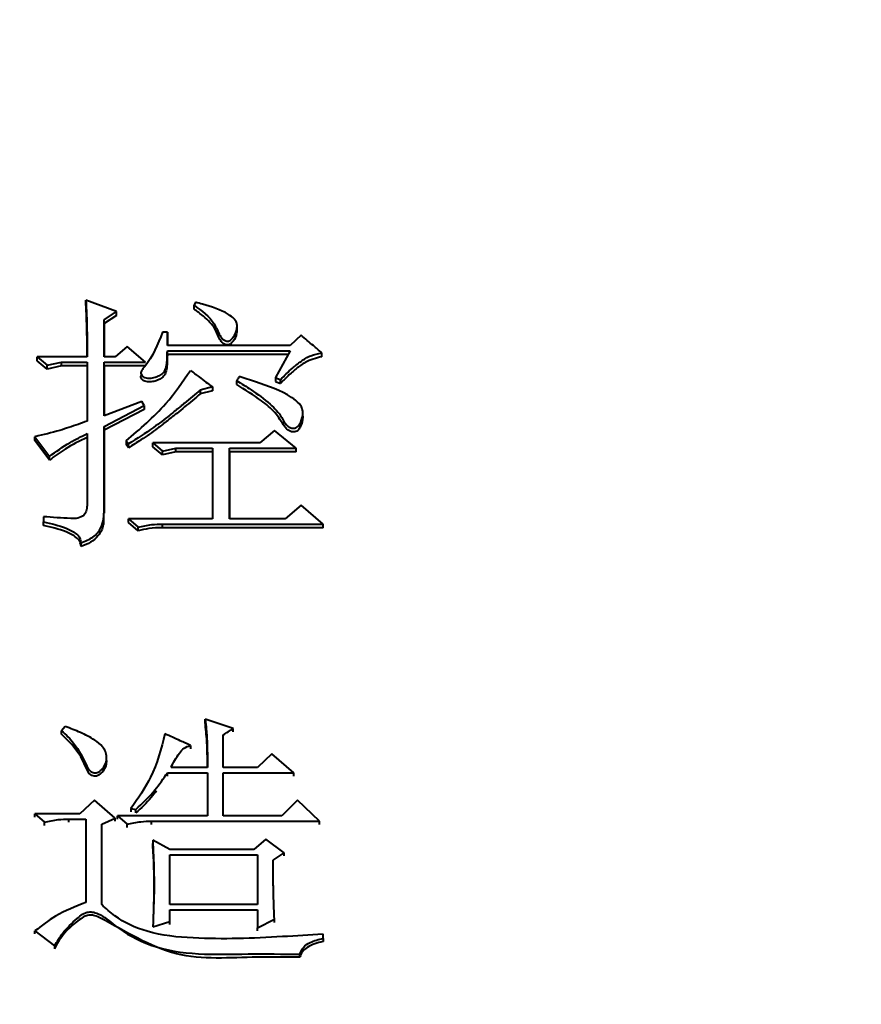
# Model space of a CAD drawing. Header units: millimetres. Extents: x 2126 to 3741, y 477 to 1658.
# Drawn here: x 2387.51 to 2395, y 1381.07 to 1389.83 of the extents above; entities that cross this region are included whole.
import ezdxf

# ---------------------------------------------------------------- set-up
doc = ezdxf.new("R2010")
doc.units = ezdxf.units.MM
doc.layers.add('AM_5', color=3, linetype='Continuous', lineweight=25)
doc.styles.add('SLDTEXTSTYLE1', font='txt.shx', dxfattribs={"width": 0.7, "bigfont": 'gbcbig.shx'})
doc.dimstyles.new('SLDDIMSTYLE12$0', dxfattribs={"dimtxt": 12, "dimasz": 10, "dimexe": 0, "dimexo": 0.0625, "dimgap": 0.875, "dimtad": 1, "dimdec": 1, "dimlfac": 1.8, "dimrnd": 1e-09, "dimzin": 12, "dimdsep": 46, "dimtxsty": 'SLDTEXTSTYLE1', "dimcen": 0.09, "dimdle": 8.16, "dimclrd": 3, "dimclre": 3, "dimadec": 0, "dimazin": 3, "dimtfac": 1, "dimtdec": 1, "dimtofl": 0, "dimtmove": 0, "dimatfit": 3, "dimfxl": 0, "dimfrac": 2, "dimtolj": 1, "dimlwd": 5, "dimlwe": 5, "dimarcsym": 0})

# ---------------------------------------------------------------- blocks, each defined once
blk = doc.blocks.new('*D20')
at = {"layer": 'AM_5', "color": 3, "lineweight": 5, "transparency": 16777216}
blk.add_line((2548.0333, 1555.6995), (2264.196, 1555.6995), dxfattribs=at)
at = {"layer": 'AM_5', "color": 3, "linetype": 'Continuous', "lineweight": 5, "transparency": 16777216}
for p, q in [((2264.196, 1545.6995), (2264.196, 1266.9589)), ((2595.101, 1256.9589), (2264.196, 1256.9589))]:
    blk.add_line(p, q, dxfattribs=at)
at = {"layer": 'AM_5', "color": 3, "transparency": 16777216}
for points in [[(2262.5293, 1545.6995), (2265.8627, 1545.6995), (2264.196, 1555.6995)], [(2262.5293, 1266.9589), (2265.8627, 1266.9589), (2264.196, 1256.9589)]]:
    blk.add_solid(points, dxfattribs=at)
at = {"layer": 'Defpoints', "color": 0, "transparency": 16777216}
for p in [(2548.0958, 1555.6995), (2264.196, 1256.9589), (2595.1635, 1256.9589)]:
    blk.add_point(p, dxfattribs=at)
at = {"layer": 'AM_5', "color": 0, "transparency": 16777216, "insert": (2257.321, 1403.6472), "char_height": 12, "attachment_point": 5, "rotation": 90, "style": 'SLDTEXTSTYLE1'}
blk.add_mtext('\\A1;350', dxfattribs=at)

msp = doc.modelspace()

# ---------------------------------------------------------------- linework, layer by layer
at = {"color": 7, "linetype": 'Continuous', "lineweight": 25}
for p, q in [((2388.3679, 1387.2379), (2388.0974, 1387.3388)), ((2388.0974, 1387.3039), (2388.0974, 1387.3388)), ((2389.071, 1387.3205), (2389.0602, 1387.293)), ((2388.2597, 1387.1645), (2388.3679, 1387.2379)), ((2388.3679, 1387.2031), (2388.3679, 1387.2379)), ((2389.0602, 1387.2581), (2389.0602, 1387.293)), ((2388.3679, 1387.2031), (2388.2597, 1387.1298)), ((2388.2597, 1386.8336), (2388.2597, 1387.1645)), ((2388.2597, 1387.1298), (2388.2597, 1387.1645)), ((2388.2597, 1387.1298), (2388.2597, 1386.8336)), ((2388.8222, 1387.0542), (2388.779, 1387.0542)), ((2388.8222, 1386.9347), (2388.8222, 1387.0542)), ((2388.8222, 1387.0542), (2388.8222, 1387.0197)), ((2389.4419, 1387.0649), (2389.4419, 1387.0999)), ((2388.8222, 1387.0197), (2388.8222, 1386.9347)), ((2390.0121, 1387.0267), (2389.9148, 1386.9348)), ((2388.4652, 1386.9255), (2388.3571, 1386.8336)), ((2388.6275, 1386.7876), (2388.4652, 1386.9255)), ((2389.9148, 1386.9348), (2388.8222, 1386.9347)), ((2388.8223, 1386.8888), (2389.9148, 1386.8888)), ((2388.8223, 1386.8544), (2388.8223, 1386.8888)), ((2389.9148, 1386.8888), (2389.785, 1386.6495)), ((2390.196, 1386.836), (2390.196, 1386.8704)), ((2387.6648, 1386.8336), (2387.7513, 1386.76)), ((2388.1083, 1386.8336), (2387.6648, 1386.8336)), ((2387.7513, 1386.7258), (2387.6648, 1386.7993)), ((2387.7513, 1386.76), (2387.8811, 1386.7876)), ((2387.8811, 1386.7876), (2388.1083, 1386.7876)), ((2387.8811, 1386.7534), (2387.8811, 1386.7876)), ((2388.1083, 1386.7876), (2388.1083, 1386.2625)), ((2388.3571, 1386.8336), (2388.2597, 1386.8336)), ((2388.2597, 1386.7876), (2388.6275, 1386.7876)), ((2388.2597, 1386.3086), (2388.2597, 1386.7876)), ((2388.2597, 1386.7534), (2388.2597, 1386.7876)), ((2389.8961, 1386.8544), (2388.8223, 1386.8544)), ((2387.7513, 1386.7258), (2387.7513, 1386.76)), ((2387.8811, 1386.7534), (2387.7513, 1386.7258)), ((2388.1083, 1386.7534), (2387.8811, 1386.7534)), ((2388.2597, 1386.7534), (2388.2597, 1386.3086)), ((2388.6275, 1386.7534), (2388.2597, 1386.7534)), ((2388.5959, 1386.7173), (2388.5959, 1386.7148)), ((2389.785, 1386.6495), (2389.8282, 1386.6311)), ((2389.785, 1386.6495), (2389.785, 1386.6155)), ((2389.785, 1386.6155), (2389.8282, 1386.5971)), ((2389.2225, 1386.5667), (2389.1143, 1386.539)), ((2389.1143, 1386.539), (2389.1143, 1386.5051)), ((2389.2225, 1386.5327), (2389.1143, 1386.5051)), ((2389.2225, 1386.5667), (2389.2225, 1386.5327)), ((2388.595, 1386.4377), (2388.2597, 1386.3086)), ((2388.6167, 1386.4008), (2388.595, 1386.4377)), ((2388.2597, 1386.2163), (2388.6167, 1386.4008)), ((2388.6167, 1386.3671), (2388.2597, 1386.1829)), ((2388.6167, 1386.4008), (2388.6167, 1386.3671)), ((2390.0271, 1386.3411), (2390.0271, 1386.3485)), ((2390.0271, 1386.3145), (2390.0271, 1386.3383)), ((2388.2597, 1385.4769), (2388.2597, 1386.2163)), ((2388.2597, 1386.2163), (2388.2597, 1386.1829)), ((2388.2597, 1386.1829), (2388.2597, 1385.4444)), ((2389.7741, 1386.1794), (2389.6443, 1386.0687)), ((2389.9689, 1386.0225), (2389.7741, 1386.1794)), ((2387.6431, 1386.124), (2387.7728, 1385.9488)), ((2387.6431, 1386.0907), (2387.6431, 1386.124)), ((2387.7728, 1385.9157), (2387.6431, 1386.0907)), ((2388.1083, 1386.1517), (2388.1083, 1385.5232)), ((2388.4544, 1386.0872), (2388.4761, 1386.0594)), ((2388.4544, 1386.0872), (2388.4544, 1386.0539)), ((2388.4761, 1386.0262), (2388.4544, 1386.0539)), ((2388.4761, 1386.0262), (2388.4761, 1386.0594)), ((2388.6924, 1386.0687), (2388.7789, 1385.9948)), ((2389.6443, 1386.0687), (2388.6924, 1386.0687)), ((2388.6924, 1386.0354), (2388.6924, 1386.0687)), ((2388.779, 1385.9616), (2388.6924, 1386.0354)), ((2388.7789, 1385.9948), (2388.8979, 1386.0225)), ((2388.779, 1385.9616), (2388.7789, 1385.9948)), ((2388.8979, 1385.9893), (2388.779, 1385.9616)), ((2388.8979, 1386.0225), (2389.2225, 1386.0225)), ((2389.2225, 1385.9893), (2388.8979, 1385.9893)), ((2389.3739, 1386.0225), (2389.9689, 1386.0225)), ((2389.3739, 1385.9893), (2389.3739, 1386.0225)), ((2389.9689, 1385.9893), (2389.3739, 1385.9893)), ((2389.9689, 1385.9893), (2389.9689, 1386.0225)), ((2387.7728, 1385.9157), (2387.7728, 1385.9488)), ((2388.2597, 1385.4444), (2388.2597, 1385.4769)), ((2390.0121, 1385.5139), (2389.8715, 1385.3935)), ((2390.2068, 1385.3472), (2390.0121, 1385.5139)), ((2387.7189, 1385.412), (2387.7189, 1385.3657)), ((2387.7189, 1385.412), (2387.7189, 1385.3796)), ((2388.2579, 1385.3784), (2388.2579, 1385.4111)), ((2388.4761, 1385.3935), (2388.5626, 1385.3194)), ((2389.2225, 1385.3935), (2388.4761, 1385.3935)), ((2388.4761, 1385.3611), (2388.4761, 1385.3935)), ((2389.8715, 1385.3935), (2389.3739, 1385.3935)), ((2387.7189, 1385.3334), (2387.7189, 1385.3657)), ((2388.5626, 1385.2871), (2388.4761, 1385.3611)), ((2388.5626, 1385.2871), (2388.5626, 1385.3194)), ((2388.7789, 1385.3472), (2390.2068, 1385.3472)), ((2388.779, 1385.3149), (2388.7789, 1385.3472)), ((2390.2068, 1385.3149), (2388.779, 1385.3149)), ((2390.2068, 1385.3149), (2390.2068, 1385.3472)), ((2388.0542, 1385.1482), (2388.0542, 1385.1804)), ((2387.9136, 1383.5462), (2387.8811, 1383.5088)), ((2389.4064, 1383.5275), (2389.1576, 1383.6115)), ((2389.1576, 1383.5815), (2389.1576, 1383.6115)), ((2387.8811, 1383.4791), (2387.8811, 1383.5088)), ((2389.3199, 1383.1816), (2389.3198, 1383.4714)), ((2389.3199, 1383.4418), (2389.3198, 1383.4714)), ((2389.4064, 1383.4978), (2389.4064, 1383.5275)), ((2389.0278, 1383.378), (2389.0278, 1383.3485)), ((2388.2805, 1383.2766), (2388.2805, 1383.2858)), ((2389.7525, 1383.3032), (2389.6227, 1383.1816)), ((2389.9473, 1383.1348), (2389.7525, 1383.3032)), ((2388.2805, 1383.2563), (2388.2805, 1383.2673)), ((2389.1792, 1383.1816), (2388.8547, 1383.1816)), ((2389.6227, 1383.1816), (2389.3199, 1383.1816)), ((2388.8223, 1383.1348), (2389.1792, 1383.1348)), ((2388.8223, 1383.1057), (2388.8223, 1383.1348)), ((2389.1792, 1383.1348), (2389.1792, 1382.7509)), ((2389.3199, 1383.1348), (2389.9473, 1383.1348)), ((2389.3199, 1382.7509), (2389.3199, 1383.1348)), ((2389.3199, 1383.1057), (2389.3199, 1383.1348)), ((2389.9473, 1383.1057), (2389.9473, 1383.1348)), ((2388.1732, 1382.8914), (2388.0434, 1382.7696)), ((2388.3571, 1382.7321), (2388.1732, 1382.8914)), ((2389.9797, 1382.8914), (2389.8391, 1382.7509)), ((2390.1744, 1382.704), (2389.9797, 1382.8914)), ((2387.6432, 1382.7696), (2387.7297, 1382.6947)), ((2388.0434, 1382.7696), (2387.6432, 1382.7696)), ((2388.3788, 1382.7509), (2388.4653, 1382.6759)), ((2389.1792, 1382.7509), (2388.3788, 1382.7509)), ((2388.3788, 1382.7224), (2388.3788, 1382.7509)), ((2388.4977, 1382.8165), (2388.541, 1382.8071)), ((2388.4977, 1382.8165), (2388.4977, 1382.7879)), ((2388.541, 1382.7785), (2388.541, 1382.8071)), ((2389.8391, 1382.7509), (2389.3199, 1382.7509)), ((2387.7297, 1382.6663), (2387.7297, 1382.6947)), ((2387.9461, 1382.7228), (2388.0975, 1382.7228)), ((2387.9461, 1382.6943), (2387.9461, 1382.7228)), ((2388.0975, 1382.7228), (2388.0975, 1381.9812)), ((2388.2381, 1382.6759), (2388.3571, 1382.7321)), ((2388.2381, 1381.9623), (2388.2381, 1382.6759)), ((2388.2381, 1382.6475), (2388.2381, 1382.6759)), ((2388.3571, 1382.7037), (2388.3571, 1382.7321)), ((2388.4653, 1382.6475), (2388.4653, 1382.6759)), ((2388.6816, 1382.704), (2390.1744, 1382.704)), ((2388.6816, 1382.6756), (2388.6816, 1382.704)), ((2390.1744, 1382.6756), (2390.1744, 1382.704)), ((2388.8439, 1382.4508), (2388.6925, 1382.5353)), ((2388.6925, 1382.5353), (2388.6925, 1382.5066)), ((2388.6957, 1382.4122), (2388.6925, 1382.5066)), ((2389.6985, 1382.5446), (2389.5903, 1382.4508)), ((2389.8607, 1382.4227), (2389.6985, 1382.5446)), ((2389.5903, 1382.4508), (2388.8439, 1382.4508)), ((2388.8439, 1382.4039), (2389.6228, 1382.4039)), ((2388.8439, 1381.9624), (2388.8439, 1382.4039)), ((2388.8439, 1382.376), (2388.8439, 1382.4039)), ((2389.6228, 1382.4039), (2389.6228, 1381.9624)), ((2389.7634, 1382.357), (2389.8607, 1382.4227)), ((2389.8607, 1382.3947), (2389.8607, 1382.4227)), ((2389.6228, 1381.9624), (2388.8439, 1381.9624)), ((2388.8439, 1381.9154), (2389.6228, 1381.9154)), ((2388.8439, 1381.812), (2388.8439, 1381.9154)), ((2388.8439, 1381.8883), (2388.8439, 1381.9154)), ((2389.6228, 1381.9154), (2389.6228, 1381.7555)), ((2388.6925, 1381.7649), (2388.8439, 1381.812)), ((2388.8439, 1381.785), (2388.8439, 1381.812)), ((2389.6228, 1381.7555), (2389.7742, 1381.8308)), ((2389.7742, 1381.8038), (2389.7742, 1381.8308)), ((2387.6432, 1381.7272), (2387.8163, 1381.5955)), ((2387.6432, 1381.7004), (2387.6432, 1381.7272)), ((2389.6228, 1381.7286), (2389.6228, 1381.7555)), ((2390.2069, 1381.6614), (2390.2069, 1381.6991)), ((2390.2069, 1381.6723), (2390.2069, 1381.6991)), ((2390.2069, 1381.6614), (2390.2069, 1381.6347)), ((2387.8163, 1381.5955), (2387.8163, 1381.5689)), ((2390.0014, 1381.4937), (2390.0014, 1381.5202))]:
    msp.add_line(p, q, dxfattribs=at)
at = {"color": 7, "linetype": 'Continuous', "lineweight": 25, "flags": 128}
for points in [[(2387.6648, 1386.7993), (2387.6648, 1386.808), (2387.6648, 1386.8166), (2387.6648, 1386.8336)], [(2389.4388, 1386.588), (2389.4388, 1386.605), (2389.4388, 1386.622)], [(2389.8282, 1386.5971), (2389.8282, 1386.6141), (2389.8282, 1386.6311)], [(2388.8979, 1385.9893), (2388.8979, 1385.9976), (2388.8979, 1386.0059), (2388.8979, 1386.0225)], [(2388.2782, 1383.2556), (2388.2814, 1383.2392), (2388.2735, 1383.1919), (2388.2475, 1383.1465), (2388.2082, 1383.1118), (2388.1904, 1383.105), (2388.171, 1383.1047), (2388.151, 1383.1116), (2388.1276, 1383.1293), (2388.1107, 1383.1535), (2388.0524, 1383.2786), (2387.9751, 1383.3832), (2387.8811, 1383.4788), (2387.8811, 1383.4788)], [(2387.6432, 1382.7411), (2387.6432, 1382.7551), (2387.6432, 1382.7696)]]:
    msp.add_lwpolyline(points, dxfattribs=at)
at = {"color": 7, "linetype": 'Continuous', "lineweight": 25}
for points in [[(2394.2043, 1368.1736), (2394.7284, 1371.8253), (2395.7764, 1379.1286), (2398.8962, 1389.7717), (2403.1041, 1400.0147), (2408.4594, 1409.7155), (2414.8641, 1418.7547), (2422.2453, 1427.0168), (2430.5074, 1434.398), (2439.5466, 1440.8027), (2449.2474, 1446.158), (2459.4904, 1450.3659), (2470.1335, 1453.4857), (2477.4368, 1454.5337), (2481.0885, 1455.0578)], [(2394.4069, 1374.7162), (2395.0933, 1378.0105), (2396.4661, 1384.5991), (2399.7867, 1394.1512), (2403.9906, 1403.3346), (2409.1262, 1412.0376), (2415.1156, 1420.1743), (2421.9032, 1427.6588), (2429.4167, 1434.4143), (2437.5789, 1440.3689), (2446.3037, 1445.4672), (2455.505, 1449.6318), (2465.0713, 1452.9116), (2471.6657, 1454.2562), (2474.9629, 1454.9285)], [(2394.4583, 1374.4122), (2395.0461, 1377.326), (2396.2217, 1383.1536), (2398.9745, 1391.6481), (2402.4217, 1399.8769), (2406.6221, 1407.748), (2411.4671, 1415.2486), (2415.2415, 1419.8418), (2417.1287, 1422.1384)]]:
    msp.add_open_spline(points, degree=3, dxfattribs=at)
for points, knots in [([(2394.4069, 1374.7164), (2395.0133, 1377.6728), (2396.2128, 1383.5211), (2398.9802, 1391.9454), (2402.3409, 1399.9302), (2406.7506, 1408.1891), (2411.4349, 1415.4845), (2415.2369, 1419.8938), (2416.6507, 1421.5336)], [0, 0, 0, 0, 0.1724649, 0.3411658, 0.5061024, 0.6672745, 0.8762679, 1, 1, 1, 1]), ([(2388.0974, 1387.3388), (2388.1012, 1387.2505), (2388.1066, 1387.1223), (2388.108, 1386.9537), (2388.1082, 1386.8736), (2388.1083, 1386.8336)], [0, 0, 0, 0, 0.525139, 0.762561, 1, 1, 1, 1]), ([(2388.1082, 1386.8336), (2388.1081, 1386.8664), (2388.1079, 1386.9436), (2388.1062, 1387.1005), (2388.1009, 1387.2243), (2388.0974, 1387.3039)], [0, 0, 0, 0, 0.209271, 0.491301, 1, 1, 1, 1]), ([(2389.0602, 1387.293), (2389.1278, 1387.2436), (2389.2291, 1387.1696), (2389.2758, 1387.0488), (2389.3037, 1387.0015), (2389.3218, 1386.9857), (2389.3388, 1386.9767), (2389.3577, 1386.9736), (2389.3734, 1386.9766), (2389.3917, 1386.9885), (2389.4184, 1387.0212), (2389.4399, 1387.0668), (2389.4438, 1387.1154), (2389.4356, 1387.1483), (2389.4101, 1387.1823), (2389.3165, 1387.2482), (2389.1934, 1387.2867), (2389.0926, 1387.3145), (2389.071, 1387.3204)], [0, 0, 0, 0, 0.227643, 0.340918, 0.369432, 0.383636, 0.40814, 0.421602, 0.435183, 0.450932, 0.481252, 0.554321, 0.592682, 0.621741, 0.650784, 0.712011, 0.938181, 1, 1, 1, 1]), ([(2389.4407, 1387.0653), (2389.4389, 1387.0504), (2389.4343, 1387.0126), (2389.4093, 1386.9723), (2389.3834, 1386.9479), (2389.3682, 1386.9405), (2389.3524, 1386.9394), (2389.3336, 1386.9445), (2389.3136, 1386.9567), (2389.2785, 1386.9999), (2389.2503, 1387.0954), (2389.1588, 1387.1867), (2389.088, 1387.238), (2389.0602, 1387.2581)], [0, 0, 0, 0, 0.07582, 0.1920225, 0.2269507, 0.2494281, 0.2720712, 0.3002624, 0.3412801, 0.3833768, 0.5728284, 0.8321438, 1, 1, 1, 1]), ([(2388.779, 1387.0542), (2388.7366, 1386.9454), (2388.6902, 1386.8264), (2388.5991, 1386.724), (2388.5856, 1386.7008), (2388.5872, 1386.681), (2388.5949, 1386.6684), (2388.6066, 1386.6581), (2388.63, 1386.646), (2388.6676, 1386.6433), (2388.7127, 1386.6512), (2388.7541, 1386.668), (2388.7951, 1386.6963), (2388.8159, 1386.7462), (2388.8197, 1386.8122), (2388.8213, 1386.8597), (2388.8223, 1386.8888)], [0, 0, 0, 0, 0.4106821, 0.448949, 0.4854413, 0.5017381, 0.5185591, 0.5366257, 0.5556421, 0.6082136, 0.6598889, 0.7105938, 0.7607915, 0.8279721, 0.8949904, 1, 1, 1, 1]), ([(2390.196, 1386.8704), (2390.1711, 1386.8916), (2390.1279, 1386.9283), (2390.0666, 1386.9804), (2390.0303, 1387.0112), (2390.0121, 1387.0267)], [0, 0, 0, 0, 0.407162, 0.703581, 1, 1, 1, 1]), ([(2389.8282, 1386.6311), (2389.8627, 1386.6665), (2389.9197, 1386.7249), (2390.0102, 1386.7955), (2390.0951, 1386.8501), (2390.1622, 1386.8636), (2390.196, 1386.8704)], [0, 0, 0, 0, 0.3344154, 0.5531384, 0.7747372, 1, 1, 1, 1]), ([(2388.8223, 1386.8544), (2388.8213, 1386.8175), (2388.8199, 1386.7661), (2388.8122, 1386.7001), (2388.7915, 1386.6598), (2388.7541, 1386.634), (2388.7126, 1386.6171), (2388.6676, 1386.6093), (2388.6301, 1386.612), (2388.6067, 1386.6241), (2388.5949, 1386.6343), (2388.5872, 1386.6469), (2388.5855, 1386.6647), (2388.5925, 1386.6757), (2388.5969, 1386.6828)], [0, 0, 0, 0, 0.245823, 0.342709, 0.440308, 0.532677, 0.626007, 0.721139, 0.817923, 0.852922, 0.886162, 0.917099, 0.947064, 1, 1, 1, 1]), ([(2390.196, 1386.836), (2390.1449, 1386.8224), (2390.0612, 1386.8002), (2389.9677, 1386.729), (2389.8945, 1386.6661), (2389.8502, 1386.6201), (2389.8282, 1386.5971)], [0, 0, 0, 0, 0.345362, 0.565607, 0.783612, 1, 1, 1, 1]), ([(2388.4544, 1386.0872), (2388.5784, 1386.1926), (2388.7979, 1386.3793), (2388.958, 1386.6125), (2389.0277, 1386.714)], [0, 0, 0, 0, 0.564764, 1, 1, 1, 1]), ([(2389.0277, 1386.714), (2389.054, 1386.6941), (2389.0995, 1386.6597), (2389.1644, 1386.6106), (2389.2031, 1386.5813), (2389.2225, 1386.5667)], [0, 0, 0, 0, 0.404154, 0.702076, 1, 1, 1, 1]), ([(2389.4388, 1386.622), (2389.4819, 1386.5961), (2389.5862, 1386.5332), (2389.7248, 1386.4277), (2389.8327, 1386.3209), (2389.8677, 1386.2377), (2389.906, 1386.208), (2389.9332, 1386.1991), (2389.9573, 1386.1996), (2389.9764, 1386.2071), (2389.9952, 1386.2256), (2390.017, 1386.2694), (2390.0319, 1386.3241), (2390.0224, 1386.3812), (2389.9883, 1386.4291), (2389.8606, 1386.5273), (2389.6684, 1386.5913), (2389.5089, 1386.6431), (2389.4605, 1386.6588)], [0, 0, 0, 0, 0.09823, 0.238084, 0.342847, 0.395046, 0.415643, 0.436328, 0.448822, 0.461404, 0.474978, 0.500048, 0.559261, 0.58729, 0.615214, 0.674822, 0.90112, 1, 1, 1, 1]), ([(2389.4605, 1386.6588), (2389.4586, 1386.6557), (2389.4541, 1386.648), (2389.4469, 1386.6357), (2389.4415, 1386.6266), (2389.4388, 1386.622)], [0, 0, 0, 0, 0.253618, 0.626812, 1, 1, 1, 1]), ([(2389.1143, 1386.539), (2389.0682, 1386.5002), (2389.0192, 1386.4589), (2388.9669, 1386.4157), (2388.9581, 1386.4085), (2388.9494, 1386.4013), (2388.9406, 1386.3942), (2388.9289, 1386.3846), (2388.9172, 1386.3751), (2388.9055, 1386.3656), (2388.8967, 1386.3585), (2388.8879, 1386.3514), (2388.8702, 1386.3373), (2388.808, 1386.2881), (2388.6783, 1386.1871), (2388.5515, 1386.107), (2388.4761, 1386.0594)], [0, 0, 0, 0, 0.227113, 0.241308, 0.255502, 0.269697, 0.283891, 0.298086, 0.326475, 0.340669, 0.354864, 0.369058, 0.383253, 0.440031, 0.667173, 1, 1, 1, 1]), ([(2390.0256, 1386.3146), (2390.0262, 1386.3082), (2390.0295, 1386.2753), (2390.0148, 1386.2305), (2389.9938, 1386.1901), (2389.9752, 1386.1731), (2389.9578, 1386.1665), (2389.9371, 1386.1656), (2389.9146, 1386.1713), (2389.8884, 1386.1862), (2389.8427, 1386.2439), (2389.7854, 1386.3446), (2389.6333, 1386.4675), (2389.5136, 1386.5417), (2389.4389, 1386.588)], [0, 0, 0, 0, 0.023034, 0.119368, 0.163106, 0.184482, 0.20606, 0.22516, 0.254288, 0.284042, 0.327596, 0.510965, 0.694584, 1, 1, 1, 1]), ([(2389.1143, 1386.5051), (2389.0683, 1386.4662), (2388.9992, 1386.4078), (2388.9261, 1386.3483), (2388.8966, 1386.3247), (2388.8878, 1386.3176), (2388.8789, 1386.3106), (2388.87, 1386.3036), (2388.8611, 1386.2966), (2388.8522, 1386.2896), (2388.8433, 1386.2826), (2388.8313, 1386.2733), (2388.8194, 1386.264), (2388.8075, 1386.2548), (2388.7985, 1386.2479), (2388.7895, 1386.2409), (2388.7805, 1386.234), (2388.7625, 1386.2202), (2388.6993, 1386.1721), (2388.6022, 1386.103), (2388.5131, 1386.0488), (2388.4761, 1386.0262)], [0, 0, 0, 0, 0.227207, 0.340812, 0.355012, 0.369212, 0.383413, 0.397613, 0.411813, 0.426014, 0.440214, 0.454414, 0.482815, 0.497015, 0.511215, 0.525416, 0.539616, 0.553816, 0.610618, 0.837948, 1, 1, 1, 1]), ([(2388.1083, 1386.2625), (2388.0544, 1386.2435), (2387.9735, 1386.215), (2387.8197, 1386.1648), (2387.7174, 1386.1412), (2387.6431, 1386.124)], [0, 0, 0, 0, 0.3535749, 0.5303652, 1, 1, 1, 1]), ([(2387.7728, 1385.9488), (2387.8318, 1385.9912), (2387.938, 1386.0674), (2388.0559, 1386.1258), (2388.1083, 1386.1517)], [0, 0, 0, 0, 0.5565349, 1, 1, 1, 1]), ([(2388.1083, 1386.1183), (2388.0415, 1386.0856), (2387.9231, 1386.0276), (2387.8185, 1385.9497), (2387.7728, 1385.9157)], [0, 0, 0, 0, 0.5637433, 1, 1, 1, 1]), ([(2389.2225, 1386.0225), (2389.2225, 1385.9355), (2389.2225, 1385.7261), (2389.2225, 1385.5163), (2389.2225, 1385.3935)], [0, 0, 0, 0, 0.415229, 1, 1, 1, 1]), ([(2389.3739, 1385.3935), (2389.3739, 1385.4807), (2389.3739, 1385.6906), (2389.3739, 1385.9), (2389.3739, 1386.0225)], [0, 0, 0, 0, 0.41523, 1, 1, 1, 1]), ([(2389.3739, 1385.9893), (2389.3739, 1385.9024), (2389.3739, 1385.7041), (2389.3739, 1385.5053), (2389.3739, 1385.3935)], [0, 0, 0, 0, 0.437793, 1, 1, 1, 1]), ([(2388.1083, 1385.5232), (2388.1074, 1385.5065), (2388.1056, 1385.4729), (2388.083, 1385.4212), (2388.0249, 1385.3952), (2387.9018, 1385.3989), (2387.7998, 1385.4062), (2387.7189, 1385.412)], [0, 0, 0, 0, 0.111586, 0.225233, 0.353074, 0.48645, 1, 1, 1, 1]), ([(2388.0542, 1385.1804), (2388.0913, 1385.1945), (2388.1641, 1385.2223), (2388.2532, 1385.3284), (2388.2573, 1385.421), (2388.2597, 1385.4769)], [0, 0, 0, 0, 0.29307, 0.573859, 1, 1, 1, 1]), ([(2388.2544, 1385.3789), (2388.2539, 1385.366), (2388.2519, 1385.3179), (2388.2146, 1385.2458), (2388.1418, 1385.1799), (2388.0837, 1385.1589), (2388.0542, 1385.1482)], [0, 0, 0, 0, 0.1208901, 0.4516869, 0.7214107, 1, 1, 1, 1]), ([(2387.7189, 1385.3657), (2387.7877, 1385.3509), (2387.8917, 1385.3285), (2388, 1385.2733), (2388.0473, 1385.2249), (2388.0519, 1385.195), (2388.0542, 1385.1804)], [0, 0, 0, 0, 0.512125, 0.772785, 0.888448, 1, 1, 1, 1]), ([(2388.0542, 1385.1482), (2388.0519, 1385.1629), (2388.0473, 1385.1927), (2388, 1385.2411), (2387.8917, 1385.2961), (2387.7877, 1385.3185), (2387.7189, 1385.3334)], [0, 0, 0, 0, 0.111456, 0.227071, 0.487738, 1, 1, 1, 1]), ([(2388.5626, 1385.3194), (2388.6024, 1385.3286), (2388.6735, 1385.3451), (2388.7467, 1385.3466), (2388.7789, 1385.3472)], [0, 0, 0, 0, 0.558835, 1, 1, 1, 1]), ([(2388.779, 1385.3149), (2388.7379, 1385.3138), (2388.6646, 1385.3118), (2388.5937, 1385.2946), (2388.5626, 1385.2871)], [0, 0, 0, 0, 0.561085, 1, 1, 1, 1]), ([(2387.8811, 1383.5088), (2387.9187, 1383.4734), (2388.0148, 1383.3828), (2388.0757, 1383.2543), (2388.1185, 1383.1676), (2388.1378, 1383.1485), (2388.1565, 1383.137), (2388.1781, 1383.1323), (2388.1983, 1383.1354), (2388.2241, 1383.1498), (2388.2522, 1383.1788), (2388.2771, 1383.2218), (2388.2842, 1383.2733), (2388.2743, 1383.3237), (2388.2385, 1383.3782), (2388.1635, 1383.4376), (2388.0496, 1383.4953), (2387.9592, 1383.5291), (2387.9136, 1383.5462)], [0, 0, 0, 0, 0.132576, 0.339199, 0.368942, 0.383766, 0.408891, 0.423884, 0.438973, 0.459319, 0.498147, 0.542368, 0.587069, 0.63299, 0.675109, 0.75468, 0.876186, 1, 1, 1, 1]), ([(2389.1576, 1383.6115), (2389.158, 1383.6088), (2389.1587, 1383.6034), (2389.1598, 1383.5953), (2389.1609, 1383.5871), (2389.1618, 1383.5804), (2389.1626, 1383.5736), (2389.1635, 1383.5668), (2389.1643, 1383.56), (2389.1654, 1383.5505), (2389.1685, 1383.5219), (2389.1724, 1383.4705), (2389.1746, 1383.4213), (2389.1757, 1383.3926), (2389.1759, 1383.385), (2389.1761, 1383.3789), (2389.1763, 1383.3713), (2389.1765, 1383.3653), (2389.1767, 1383.3577), (2389.1769, 1383.3516), (2389.177, 1383.3456), (2389.1772, 1383.3395), (2389.1773, 1383.3319), (2389.1775, 1383.3244), (2389.1776, 1383.3183), (2389.1777, 1383.3122), (2389.1778, 1383.3062), (2389.178, 1383.2986), (2389.1781, 1383.2925), (2389.1782, 1383.2849), (2389.1783, 1383.2789), (2389.1784, 1383.2713), (2389.1784, 1383.2652), (2389.1785, 1383.2576), (2389.1786, 1383.2516), (2389.1787, 1383.244), (2389.1787, 1383.2379), (2389.1788, 1383.2303), (2389.1789, 1383.2243), (2389.1789, 1383.2167), (2389.179, 1383.2106), (2389.1791, 1383.203), (2389.1791, 1383.197), (2389.1792, 1383.1893), (2389.1792, 1383.1847), (2389.1792, 1383.1816)], [0, 0, 0, 0, 0.019051, 0.038103, 0.057154, 0.076206, 0.085731, 0.104783, 0.123834, 0.13336, 0.171464, 0.32391, 0.492832, 0.513945, 0.524502, 0.545616, 0.556172, 0.577286, 0.587843, 0.608956, 0.619513, 0.63007, 0.651184, 0.672297, 0.682854, 0.693411, 0.714524, 0.725081, 0.746195, 0.756752, 0.777865, 0.788422, 0.809536, 0.820093, 0.841206, 0.851763, 0.872877, 0.883433, 0.904547, 0.915104, 0.936217, 0.946774, 0.967888, 0.978445, 1, 1, 1, 1]), ([(2389.1789, 1383.1816), (2389.1786, 1383.2156), (2389.1778, 1383.2933), (2389.175, 1383.4269), (2389.1638, 1383.526), (2389.1576, 1383.5815)], [0, 0, 0, 0, 0.254107, 0.581877, 1, 1, 1, 1]), ([(2388.8006, 1383.4808), (2388.7662, 1383.3487), (2388.7041, 1383.1107), (2388.5613, 1382.9071), (2388.4977, 1382.8165)], [0, 0, 0, 0, 0.555082, 1, 1, 1, 1]), ([(2389.0278, 1383.378), (2388.9974, 1383.3917), (2388.9443, 1383.4158), (2388.8686, 1383.45), (2388.8233, 1383.4705), (2388.8006, 1383.4808)], [0, 0, 0, 0, 0.40179, 0.700895, 1, 1, 1, 1]), ([(2389.3198, 1383.4714), (2389.3343, 1383.4808), (2389.3631, 1383.4995), (2389.392, 1383.5181), (2389.4064, 1383.5275)], [0, 0, 0, 0, 0.499999, 1, 1, 1, 1]), ([(2388.8547, 1383.1816), (2388.8768, 1383.2254), (2388.9079, 1383.2867), (2388.9679, 1383.3572), (2389.0076, 1383.371), (2389.0278, 1383.378)], [0, 0, 0, 0, 0.55151, 0.77279, 1, 1, 1, 1]), ([(2388.541, 1382.8071), (2388.6006, 1382.8635), (2388.7063, 1382.9635), (2388.787, 1383.0828), (2388.8223, 1383.1348)], [0, 0, 0, 0, 0.563281, 1, 1, 1, 1]), ([(2388.723, 1382.9734), (2388.7084, 1382.9531), (2388.6565, 1382.8811), (2388.5893, 1382.8211), (2388.541, 1382.7781)], [0, 0, 0, 0, 0.281385, 1, 1, 1, 1]), ([(2387.7297, 1382.6947), (2387.7695, 1382.704), (2387.8406, 1382.7207), (2387.9138, 1382.7221), (2387.9461, 1382.7228)], [0, 0, 0, 0, 0.558835, 1, 1, 1, 1]), ([(2388.4653, 1382.6759), (2388.5051, 1382.6852), (2388.5762, 1382.7019), (2388.6494, 1382.7034), (2388.6816, 1382.704)], [0, 0, 0, 0, 0.558835, 1, 1, 1, 1]), ([(2388.6925, 1382.5353), (2388.6965, 1382.4427), (2388.7024, 1382.304), (2388.7049, 1382.0471), (2388.6977, 1381.8828), (2388.6925, 1381.7649)], [0, 0, 0, 0, 0.360824, 0.541241, 1, 1, 1, 1]), ([(2388.6959, 1382.4156), (2388.6985, 1382.3297), (2388.7026, 1382.1943), (2388.7011, 1382.0295), (2388.6982, 1381.9171), (2388.697, 1381.8745), (2388.6962, 1381.8484)], [0, 0, 0, 0, 0.458446, 0.721932, 0.829459, 1, 1, 1, 1]), ([(2389.7742, 1381.8308), (2389.7741, 1381.8334), (2389.7739, 1381.8388), (2389.7736, 1381.8468), (2389.7732, 1381.8548), (2389.7729, 1381.8628), (2389.7726, 1381.8708), (2389.7723, 1381.8788), (2389.7719, 1381.8869), (2389.7716, 1381.8949), (2389.7713, 1381.9029), (2389.771, 1381.9109), (2389.7707, 1381.9189), (2389.7704, 1381.9269), (2389.7701, 1381.9349), (2389.7698, 1381.9429), (2389.7695, 1381.9509), (2389.7692, 1381.959), (2389.769, 1381.967), (2389.7687, 1381.975), (2389.7684, 1381.983), (2389.7682, 1381.991), (2389.7679, 1381.999), (2389.7677, 1382.007), (2389.7674, 1382.015), (2389.7672, 1382.023), (2389.767, 1382.031), (2389.7667, 1382.039), (2389.7665, 1382.0471), (2389.7663, 1382.0551), (2389.7661, 1382.0631), (2389.766, 1382.0711), (2389.7658, 1382.0791), (2389.7656, 1382.0871), (2389.7655, 1382.0951), (2389.7653, 1382.1031), (2389.7652, 1382.1111), (2389.765, 1382.1218), (2389.7648, 1382.1325), (2389.7647, 1382.1432), (2389.7646, 1382.1512), (2389.7645, 1382.1592), (2389.7644, 1382.1672), (2389.7643, 1382.1752), (2389.7642, 1382.1832), (2389.7642, 1382.1912), (2389.7641, 1382.1992), (2389.764, 1382.2072), (2389.764, 1382.2152), (2389.7639, 1382.2232), (2389.7638, 1382.2312), (2389.7638, 1382.2392), (2389.7638, 1382.2472), (2389.7637, 1382.2553), (2389.7637, 1382.2633), (2389.7636, 1382.2713), (2389.7636, 1382.2793), (2389.7636, 1382.2873), (2389.7635, 1382.2953), (2389.7635, 1382.3033), (2389.7635, 1382.3113), (2389.7635, 1382.3193), (2389.7635, 1382.3273), (2389.7634, 1382.3353), (2389.7634, 1382.3452), (2389.7634, 1382.3524), (2389.7634, 1382.357)], [0, 0, 0, 0, 0.015218, 0.030436, 0.045654, 0.060873, 0.076091, 0.091309, 0.106527, 0.121745, 0.136964, 0.152182, 0.1674, 0.182618, 0.197836, 0.213054, 0.228273, 0.243491, 0.258709, 0.273927, 0.289145, 0.304364, 0.319582, 0.3348, 0.350018, 0.365236, 0.380454, 0.395673, 0.410891, 0.426109, 0.441327, 0.456545, 0.471764, 0.486982, 0.5022, 0.517418, 0.532636, 0.547854, 0.578291, 0.593509, 0.608727, 0.623945, 0.639163, 0.654382, 0.6696, 0.684818, 0.700036, 0.715254, 0.730473, 0.745691, 0.760909, 0.776127, 0.791345, 0.806563, 0.821782, 0.837, 0.852218, 0.867436, 0.882654, 0.897873, 0.913091, 0.928309, 0.943527, 0.958745, 0.973963, 1, 1, 1, 1]), ([(2388.0975, 1381.9812), (2388.0049, 1381.945), (2387.8406, 1381.8809), (2387.7031, 1381.7739), (2387.6432, 1381.7272)], [0, 0, 0, 0, 0.564353, 1, 1, 1, 1]), ([(2390.2069, 1381.6991), (2390.0869, 1381.6913), (2389.7024, 1381.6663), (2389.1792, 1381.6461), (2388.667, 1381.6957), (2388.3911, 1381.822), (2388.2756, 1381.9276), (2388.2379, 1381.9621)], [0, 0, 0, 0, 0.176106, 0.564607, 0.76693, 0.923799, 1, 1, 1, 1]), ([(2387.8163, 1381.5955), (2387.8399, 1381.6333), (2387.8957, 1381.7228), (2387.9871, 1381.8122), (2388.0616, 1381.8744), (2388.1082, 1381.8965), (2388.1578, 1381.8984), (2388.248, 1381.8664), (2388.3981, 1381.7336), (2388.816, 1381.4991), (2389.4072, 1381.5274), (2389.8486, 1381.522), (2390.0014, 1381.5202)], [0, 0, 0, 0, 0.056836, 0.134509, 0.160695, 0.179209, 0.197944, 0.220552, 0.296631, 0.448407, 0.809043, 1, 1, 1, 1]), ([(2390.0014, 1381.4928), (2389.8757, 1381.4948), (2389.5112, 1381.5007), (2388.8714, 1381.4461), (2388.4335, 1381.7375), (2388.1809, 1381.8644), (2388.1329, 1381.8717), (2388.0834, 1381.8602), (2387.9756, 1381.7824), (2387.8757, 1381.6853), (2387.8245, 1381.5842), (2387.8163, 1381.568)], [0, 0, 0, 0, 0.157365, 0.456561, 0.768793, 0.792611, 0.81031, 0.828146, 0.854321, 0.976726, 1, 1, 1, 1]), ([(2390.0014, 1381.5202), (2390.01, 1381.542), (2390.0276, 1381.5867), (2390.1054, 1381.6356), (2390.1681, 1381.6516), (2390.2069, 1381.6614)], [0, 0, 0, 0, 0.267154, 0.547116, 1, 1, 1, 1]), ([(2390.2069, 1381.6339), (2390.1571, 1381.6213), (2390.0883, 1381.6039), (2390.0194, 1381.5452), (2390.0073, 1381.5101), (2390.0014, 1381.4928)], [0, 0, 0, 0, 0.572734, 0.790238, 1, 1, 1, 1])]:
    msp.add_open_spline(points, degree=3, knots=knots, dxfattribs=at)

# ---------------------------------------------------------------- dimensions: what is measured, and where the dimension line sits
at = {"layer": 'AM_5'}
dim = msp.add_linear_dim(base=(2264.196, 1256.9589), p1=(2548.0958, 1555.6995), p2=(2595.1635, 1256.9589), angle=90, text='350', dimstyle='SLDDIMSTYLE12$0', override={"dimlfac": 1}, dxfattribs=at)
dim.commit()
dim.dimension.update_dxf_attribs({"geometry": '*D20', "text_midpoint": (2264.196, 1403.6472), "dimtype": 160})

doc.saveas('drawing.dxf')
